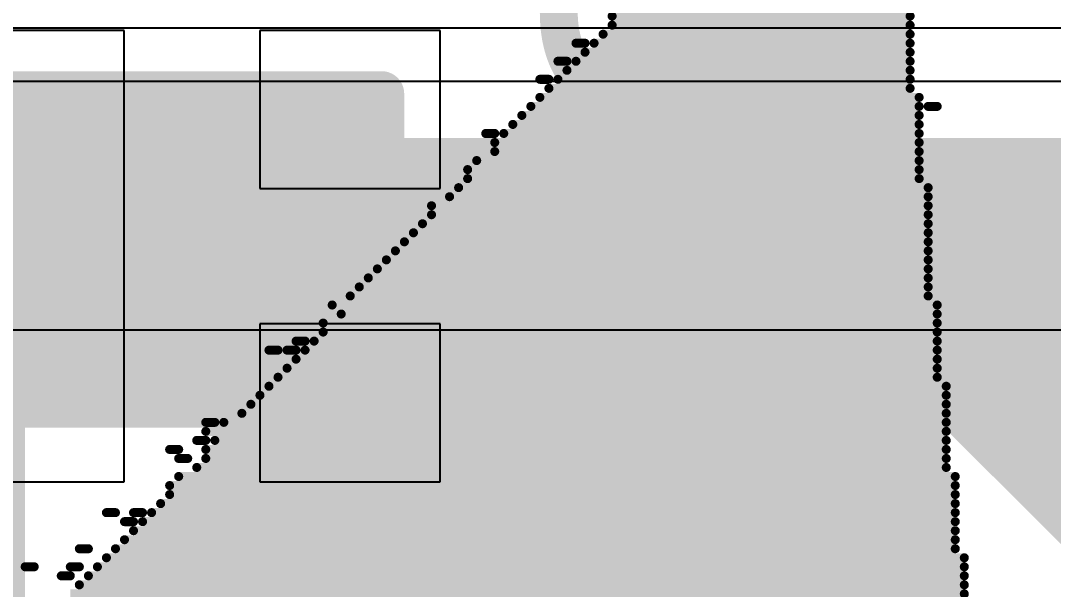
# Model space of a CAD drawing. Header units: inches. Extents: x -5 to 426, y -53 to 116.
# Drawn here: x 33.627 to 36.532, y -7.405 to -5.805 of the extents above; entities that cross this region are included whole.
import ezdxf

# ---------------------------------------------------------------- set-up
doc = ezdxf.new("R2010")
doc.units = ezdxf.units.IN
for name, color, linetype in [('Board Outline', 216, 'Continuous'), ('Bottom Layer', 5, 'Continuous'), ('Bottom Overlay', 54, 'Continuous'), ('Top Layer', 1, 'Continuous'), ('Top Overlay', 2, 'Continuous'), ('Top Paste', 8, 'Continuous'), ('Top Solder', 216, 'Continuous')]:
    doc.layers.add(name, color=color, linetype=linetype)
doc.styles.add('Arial', font='', dxfattribs={"height": 0.2})
doc.styles.get('Arial').set_extended_font_data('Arial')

# ---------------------------------------------------------------- blocks, each defined once
blk = doc.blocks.new('R___0603_51')
at = {"layer": 'Top Layer'}
for points in [[(-0.381, 0.4445), (-0.381, -0.4445), (-1.143, -0.4445), (-1.143, 0.4445)], [(1.143, 0.4445), (1.143, -0.4445), (0.381, -0.4445), (0.381, 0.4445)]]:
    blk.add_hatch(color=1, dxfattribs=at).paths.add_polyline_path(points)
at = {"layer": 'Top Paste'}
for points in [[(-0.381, 0.4445), (-0.381, -0.4445), (-1.143, -0.4445), (-1.143, 0.4445)], [(1.143, 0.4445), (1.143, -0.4445), (0.381, -0.4445), (0.381, 0.4445)]]:
    blk.add_hatch(color=8, dxfattribs=at).paths.add_polyline_path(points)
at = {"layer": 'Top Solder'}
for points in [[(-0.2794, 0.5461), (-0.2794, -0.5461), (-1.2446, -0.5461), (-1.2446, 0.5461)], [(1.2446, 0.5461), (1.2446, -0.5461), (0.2794, -0.5461), (0.2794, 0.5461)]]:
    blk.add_hatch(color=216, dxfattribs=at).paths.add_polyline_path(points)
at = {"layer": 'Top Overlay'}
for points in [[(-1.2192, 0.5334, 0.127, 0.127, 0), (-1.2192, -0.5334, 0.127, 0.127, 0)], [(-1.2192, 0.5334, 0.127, 0.127, 0), (1.2192, 0.5334, 0.127, 0.127, 0)], [(1.2192, 0.5334, 0.127, 0.127, 0), (1.2192, -0.5334, 0.127, 0.127, 0)], [(-1.2192, -0.5334, 0.127, 0.127, 0), (1.2192, -0.5334, 0.127, 0.127, 0)]]:
    blk.add_lwpolyline(points, format="xyseb", dxfattribs=at)
for points in [[(-1.25095, 0.5334, 0.0635, 0.0635, 1), (-1.18745, 0.5334, 0.0635, 0.0635, 1)], [(-1.25095, 0.5334, 0.0635, 0.0635, 1), (-1.18745, 0.5334, 0.0635, 0.0635, 1)], [(1.18745, 0.5334, 0.0635, 0.0635, 1), (1.25095, 0.5334, 0.0635, 0.0635, 1)], [(1.18745, 0.5334, 0.0635, 0.0635, 1), (1.25095, 0.5334, 0.0635, 0.0635, 1)], [(-1.25095, -0.5334, 0.0635, 0.0635, 1), (-1.18745, -0.5334, 0.0635, 0.0635, 1)], [(-1.25095, -0.5334, 0.0635, 0.0635, 1), (-1.18745, -0.5334, 0.0635, 0.0635, 1)], [(1.18745, -0.5334, 0.0635, 0.0635, 1), (1.25095, -0.5334, 0.0635, 0.0635, 1)], [(1.18745, -0.5334, 0.0635, 0.0635, 1), (1.25095, -0.5334, 0.0635, 0.0635, 1)]]:
    blk.add_lwpolyline(points, format="xyseb", close=True, dxfattribs=at)

msp = doc.modelspace()

# ---------------------------------------------------------------- linework, layer by layer
at = {"layer": 'Board Outline'}
msp.add_lwpolyline([(49.7725, 6.3481, 0.254, 0.254, -1.144567), (-0.2979, -38.4414, 0.254, 0.254, 0)], format="xyseb", dxfattribs=at)
at = {"layer": 'Bottom Layer'}
for p, q in [((32.7876, -5.8251), (37.3669, -5.8251)), ((36.7449, -5.9762), (33.1329, -5.9762)), ((33.1329, -6.6754), (36.7449, -6.6754))]:
    msp.add_line(p, q, dxfattribs=at)
msp.add_lwpolyline([(33.1329, -6.3258, 0.381, 0.381, 0), (36.7449, -6.3258, 0.381, 0.381, 0)], format="xyseb", dxfattribs=at)
at = {"layer": 'Bottom Overlay'}
for points in [[(35.2909, -5.7924, 0.0254, 0.0254, 0), (36.1291, -5.7924, 0.0254, 0.0254, 0)], [(35.2909, -5.8178, 0.0254, 0.0254, 0), (36.1291, -5.8178, 0.0254, 0.0254, 0)], [(35.2655, -5.8432, 0.0254, 0.0254, 0), (36.1291, -5.8432, 0.0254, 0.0254, 0)], [(35.1893, -5.8686, 0.0254, 0.0254, 0), (35.2147, -5.8686, 0.0254, 0.0254, 0)], [(35.2401, -5.8686, 0.0254, 0.0254, 0), (36.1291, -5.8686, 0.0254, 0.0254, 0)], [(35.2147, -5.894, 0.0254, 0.0254, 0), (36.1291, -5.894, 0.0254, 0.0254, 0)], [(35.1385, -5.9194, 0.0254, 0.0254, 0), (35.1639, -5.9194, 0.0254, 0.0254, 0)], [(35.1893, -5.9194, 0.0254, 0.0254, 0), (36.1291, -5.9194, 0.0254, 0.0254, 0)], [(35.1639, -5.9448, 0.0254, 0.0254, 0), (36.1291, -5.9448, 0.0254, 0.0254, 0)], [(35.0877, -5.9702, 0.0254, 0.0254, 0), (35.1131, -5.9702, 0.0254, 0.0254, 0)], [(35.1131, -5.9956, 0.0254, 0.0254, 0), (36.1291, -5.9956, 0.0254, 0.0254, 0)], [(35.1385, -5.9702, 0.0254, 0.0254, 0), (36.1291, -5.9702, 0.0254, 0.0254, 0)], [(35.0877, -6.021, 0.0254, 0.0254, 0), (36.1545, -6.021, 0.0254, 0.0254, 0)], [(35.0623, -6.0464, 0.0254, 0.0254, 0), (36.1545, -6.0464, 0.0254, 0.0254, 0)], [(36.1799, -6.0464, 0.0254, 0.0254, 0), (36.2053, -6.0464, 0.0254, 0.0254, 0)], [(35.0369, -6.0718, 0.0254, 0.0254, 0), (36.1545, -6.0718, 0.0254, 0.0254, 0)], [(35.0115, -6.0972, 0.0254, 0.0254, 0), (36.1545, -6.0972, 0.0254, 0.0254, 0)], [(34.9353, -6.1226, 0.0254, 0.0254, 0), (34.9607, -6.1226, 0.0254, 0.0254, 0)], [(34.9861, -6.1226, 0.0254, 0.0254, 0), (36.1545, -6.1226, 0.0254, 0.0254, 0)], [(34.9607, -6.148, 0.0254, 0.0254, 0), (36.1545, -6.148, 0.0254, 0.0254, 0)], [(34.9099, -6.1988, 0.0254, 0.0254, 0), (36.1545, -6.1988, 0.0254, 0.0254, 0)], [(34.9607, -6.1734, 0.0254, 0.0254, 0), (36.1545, -6.1734, 0.0254, 0.0254, 0)], [(34.8845, -6.2242, 0.0254, 0.0254, 0), (36.1545, -6.2242, 0.0254, 0.0254, 0)], [(34.8845, -6.2496, 0.0254, 0.0254, 0), (36.1545, -6.2496, 0.0254, 0.0254, 0)], [(34.8591, -6.275, 0.0254, 0.0254, 0), (36.1799, -6.275, 0.0254, 0.0254, 0)], [(34.8337, -6.3004, 0.0254, 0.0254, 0), (36.1799, -6.3004, 0.0254, 0.0254, 0)], [(34.7829, -6.3258, 0.0254, 0.0254, 0), (36.1799, -6.3258, 0.0254, 0.0254, 0)], [(34.7829, -6.3512, 0.0254, 0.0254, 0), (36.1799, -6.3512, 0.0254, 0.0254, 0)], [(34.7321, -6.402, 0.0254, 0.0254, 0), (36.1799, -6.402, 0.0254, 0.0254, 0)], [(34.7575, -6.3766, 0.0254, 0.0254, 0), (36.1799, -6.3766, 0.0254, 0.0254, 0)], [(34.7067, -6.4274, 0.0254, 0.0254, 0), (36.1799, -6.4274, 0.0254, 0.0254, 0)], [(34.6813, -6.4528, 0.0254, 0.0254, 0), (36.1799, -6.4528, 0.0254, 0.0254, 0)], [(34.6559, -6.4782, 0.0254, 0.0254, 0), (36.1799, -6.4782, 0.0254, 0.0254, 0)], [(34.6305, -6.5036, 0.0254, 0.0254, 0), (36.1799, -6.5036, 0.0254, 0.0254, 0)], [(34.6051, -6.529, 0.0254, 0.0254, 0), (36.1799, -6.529, 0.0254, 0.0254, 0)], [(34.5797, -6.5544, 0.0254, 0.0254, 0), (36.1799, -6.5544, 0.0254, 0.0254, 0)], [(34.5035, -6.6052, 0.0254, 0.0254, 0), (36.2053, -6.6052, 0.0254, 0.0254, 0)], [(34.5543, -6.5798, 0.0254, 0.0254, 0), (36.1799, -6.5798, 0.0254, 0.0254, 0)], [(34.5289, -6.6306, 0.0254, 0.0254, 0), (36.2053, -6.6306, 0.0254, 0.0254, 0)], [(34.4781, -6.656, 0.0254, 0.0254, 0), (36.2053, -6.656, 0.0254, 0.0254, 0)], [(34.4781, -6.6814, 0.0254, 0.0254, 0), (36.2053, -6.6814, 0.0254, 0.0254, 0)], [(34.4019, -6.7068, 0.0254, 0.0254, 0), (34.4273, -6.7068, 0.0254, 0.0254, 0)], [(34.4527, -6.7068, 0.0254, 0.0254, 0), (36.2053, -6.7068, 0.0254, 0.0254, 0)], [(34.3257, -6.7322, 0.0254, 0.0254, 0), (34.3511, -6.7322, 0.0254, 0.0254, 0)], [(34.3765, -6.7322, 0.0254, 0.0254, 0), (34.4019, -6.7322, 0.0254, 0.0254, 0)], [(34.4273, -6.7322, 0.0254, 0.0254, 0), (36.2053, -6.7322, 0.0254, 0.0254, 0)], [(34.4019, -6.7576, 0.0254, 0.0254, 0), (36.2053, -6.7576, 0.0254, 0.0254, 0)], [(34.3511, -6.8084, 0.0254, 0.0254, 0), (36.2053, -6.8084, 0.0254, 0.0254, 0)], [(34.3765, -6.783, 0.0254, 0.0254, 0), (36.2053, -6.783, 0.0254, 0.0254, 0)], [(34.3257, -6.8338, 0.0254, 0.0254, 0), (36.2307, -6.8338, 0.0254, 0.0254, 0)], [(34.3003, -6.8592, 0.0254, 0.0254, 0), (36.2307, -6.8592, 0.0254, 0.0254, 0)], [(34.2749, -6.8846, 0.0254, 0.0254, 0), (36.2307, -6.8846, 0.0254, 0.0254, 0)], [(34.2495, -6.91, 0.0254, 0.0254, 0), (36.2307, -6.91, 0.0254, 0.0254, 0)], [(34.1479, -6.9354, 0.0254, 0.0254, 0), (34.1733, -6.9354, 0.0254, 0.0254, 0)], [(34.1987, -6.9354, 0.0254, 0.0254, 0), (36.2307, -6.9354, 0.0254, 0.0254, 0)], [(34.1479, -6.9608, 0.0254, 0.0254, 0), (36.2307, -6.9608, 0.0254, 0.0254, 0)], [(34.0463, -7.0116, 0.0254, 0.0254, 0), (34.0717, -7.0116, 0.0254, 0.0254, 0)], [(34.1225, -6.9862, 0.0254, 0.0254, 0), (34.1479, -6.9862, 0.0254, 0.0254, 0)], [(34.1479, -7.0116, 0.0254, 0.0254, 0), (36.2307, -7.0116, 0.0254, 0.0254, 0)], [(34.1733, -6.9862, 0.0254, 0.0254, 0), (36.2307, -6.9862, 0.0254, 0.0254, 0)], [(34.0717, -7.037, 0.0254, 0.0254, 0), (34.0971, -7.037, 0.0254, 0.0254, 0)], [(34.1479, -7.037, 0.0254, 0.0254, 0), (36.2307, -7.037, 0.0254, 0.0254, 0)], [(34.1225, -7.0624, 0.0254, 0.0254, 0), (36.2307, -7.0624, 0.0254, 0.0254, 0)], [(34.0717, -7.0878, 0.0254, 0.0254, 0), (36.2561, -7.0878, 0.0254, 0.0254, 0)], [(34.0463, -7.1132, 0.0254, 0.0254, 0), (36.2561, -7.1132, 0.0254, 0.0254, 0)], [(34.0463, -7.1386, 0.0254, 0.0254, 0), (36.2561, -7.1386, 0.0254, 0.0254, 0)], [(34.0209, -7.164, 0.0254, 0.0254, 0), (36.2561, -7.164, 0.0254, 0.0254, 0)], [(33.8685, -7.1894, 0.0254, 0.0254, 0), (33.8939, -7.1894, 0.0254, 0.0254, 0)], [(33.9193, -7.2148, 0.0254, 0.0254, 0), (33.9447, -7.2148, 0.0254, 0.0254, 0)], [(33.9447, -7.1894, 0.0254, 0.0254, 0), (33.9701, -7.1894, 0.0254, 0.0254, 0)], [(33.9701, -7.2148, 0.0254, 0.0254, 0), (36.2561, -7.2148, 0.0254, 0.0254, 0)], [(33.9955, -7.1894, 0.0254, 0.0254, 0), (36.2561, -7.1894, 0.0254, 0.0254, 0)], [(33.9447, -7.2402, 0.0254, 0.0254, 0), (36.2561, -7.2402, 0.0254, 0.0254, 0)], [(33.9193, -7.2656, 0.0254, 0.0254, 0), (36.2561, -7.2656, 0.0254, 0.0254, 0)], [(33.7923, -7.291, 0.0254, 0.0254, 0), (33.8177, -7.291, 0.0254, 0.0254, 0)], [(33.8939, -7.291, 0.0254, 0.0254, 0), (36.2561, -7.291, 0.0254, 0.0254, 0)], [(33.8685, -7.3164, 0.0254, 0.0254, 0), (36.2815, -7.3164, 0.0254, 0.0254, 0)], [(33.6399, -7.3418, 0.0254, 0.0254, 0), (33.6653, -7.3418, 0.0254, 0.0254, 0)], [(33.7669, -7.3418, 0.0254, 0.0254, 0), (33.7923, -7.3418, 0.0254, 0.0254, 0)], [(33.8431, -7.3418, 0.0254, 0.0254, 0), (36.2815, -7.3418, 0.0254, 0.0254, 0)], [(33.7415, -7.3672, 0.0254, 0.0254, 0), (33.7669, -7.3672, 0.0254, 0.0254, 0)], [(33.8177, -7.3672, 0.0254, 0.0254, 0), (36.2815, -7.3672, 0.0254, 0.0254, 0)], [(33.7669, -7.418, 0.0254, 0.0254, 0), (36.2815, -7.418, 0.0254, 0.0254, 0)], [(33.7923, -7.3926, 0.0254, 0.0254, 0), (36.2815, -7.3926, 0.0254, 0.0254, 0)]]:
    msp.add_lwpolyline(points, format="xyseb", dxfattribs=at)
for points in [[(35.2845, -5.7924, 0.0127, 0.0127, 1), (35.2972, -5.7924, 0.0127, 0.0127, 1)], [(36.1227, -5.7924, 0.0127, 0.0127, 1), (36.1354, -5.7924, 0.0127, 0.0127, 1)], [(35.2845, -5.8178, 0.0127, 0.0127, 1), (35.2972, -5.8178, 0.0127, 0.0127, 1)], [(36.1227, -5.8178, 0.0127, 0.0127, 1), (36.1354, -5.8178, 0.0127, 0.0127, 1)], [(35.2591, -5.8432, 0.0127, 0.0127, 1), (35.2718, -5.8432, 0.0127, 0.0127, 1)], [(36.1227, -5.8432, 0.0127, 0.0127, 1), (36.1354, -5.8432, 0.0127, 0.0127, 1)], [(35.1829, -5.8686, 0.0127, 0.0127, 1), (35.1956, -5.8686, 0.0127, 0.0127, 1)], [(35.2083, -5.8686, 0.0127, 0.0127, 1), (35.221, -5.8686, 0.0127, 0.0127, 1)], [(35.2337, -5.8686, 0.0127, 0.0127, 1), (35.2464, -5.8686, 0.0127, 0.0127, 1)], [(36.1227, -5.8686, 0.0127, 0.0127, 1), (36.1354, -5.8686, 0.0127, 0.0127, 1)], [(35.2083, -5.894, 0.0127, 0.0127, 1), (35.221, -5.894, 0.0127, 0.0127, 1)], [(36.1227, -5.894, 0.0127, 0.0127, 1), (36.1354, -5.894, 0.0127, 0.0127, 1)], [(35.1321, -5.9194, 0.0127, 0.0127, 1), (35.1448, -5.9194, 0.0127, 0.0127, 1)], [(35.1575, -5.9194, 0.0127, 0.0127, 1), (35.1702, -5.9194, 0.0127, 0.0127, 1)], [(35.1829, -5.9194, 0.0127, 0.0127, 1), (35.1956, -5.9194, 0.0127, 0.0127, 1)], [(36.1227, -5.9194, 0.0127, 0.0127, 1), (36.1354, -5.9194, 0.0127, 0.0127, 1)], [(35.1575, -5.9448, 0.0127, 0.0127, 1), (35.1702, -5.9448, 0.0127, 0.0127, 1)], [(36.1227, -5.9448, 0.0127, 0.0127, 1), (36.1354, -5.9448, 0.0127, 0.0127, 1)], [(35.0813, -5.9702, 0.0127, 0.0127, 1), (35.094, -5.9702, 0.0127, 0.0127, 1)], [(35.1067, -5.9702, 0.0127, 0.0127, 1), (35.1194, -5.9702, 0.0127, 0.0127, 1)], [(35.1067, -5.9956, 0.0127, 0.0127, 1), (35.1194, -5.9956, 0.0127, 0.0127, 1)], [(35.1321, -5.9702, 0.0127, 0.0127, 1), (35.1448, -5.9702, 0.0127, 0.0127, 1)], [(36.1227, -5.9702, 0.0127, 0.0127, 1), (36.1354, -5.9702, 0.0127, 0.0127, 1)], [(36.1227, -5.9956, 0.0127, 0.0127, 1), (36.1354, -5.9956, 0.0127, 0.0127, 1)], [(35.0813, -6.021, 0.0127, 0.0127, 1), (35.094, -6.021, 0.0127, 0.0127, 1)], [(36.1481, -6.021, 0.0127, 0.0127, 1), (36.1608, -6.021, 0.0127, 0.0127, 1)], [(35.0559, -6.0464, 0.0127, 0.0127, 1), (35.0686, -6.0464, 0.0127, 0.0127, 1)], [(36.1481, -6.0464, 0.0127, 0.0127, 1), (36.1608, -6.0464, 0.0127, 0.0127, 1)], [(36.1735, -6.0464, 0.0127, 0.0127, 1), (36.1862, -6.0464, 0.0127, 0.0127, 1)], [(36.1989, -6.0464, 0.0127, 0.0127, 1), (36.2116, -6.0464, 0.0127, 0.0127, 1)], [(35.0305, -6.0718, 0.0127, 0.0127, 1), (35.0432, -6.0718, 0.0127, 0.0127, 1)], [(36.1481, -6.0718, 0.0127, 0.0127, 1), (36.1608, -6.0718, 0.0127, 0.0127, 1)], [(35.0051, -6.0972, 0.0127, 0.0127, 1), (35.0178, -6.0972, 0.0127, 0.0127, 1)], [(36.1481, -6.0972, 0.0127, 0.0127, 1), (36.1608, -6.0972, 0.0127, 0.0127, 1)], [(34.9289, -6.1226, 0.0127, 0.0127, 1), (34.9416, -6.1226, 0.0127, 0.0127, 1)], [(34.9543, -6.1226, 0.0127, 0.0127, 1), (34.967, -6.1226, 0.0127, 0.0127, 1)], [(34.9797, -6.1226, 0.0127, 0.0127, 1), (34.9924, -6.1226, 0.0127, 0.0127, 1)], [(36.1481, -6.1226, 0.0127, 0.0127, 1), (36.1608, -6.1226, 0.0127, 0.0127, 1)], [(34.9543, -6.148, 0.0127, 0.0127, 1), (34.967, -6.148, 0.0127, 0.0127, 1)], [(36.1481, -6.148, 0.0127, 0.0127, 1), (36.1608, -6.148, 0.0127, 0.0127, 1)], [(34.9035, -6.1988, 0.0127, 0.0127, 1), (34.9162, -6.1988, 0.0127, 0.0127, 1)], [(34.9543, -6.1734, 0.0127, 0.0127, 1), (34.967, -6.1734, 0.0127, 0.0127, 1)], [(36.1481, -6.1734, 0.0127, 0.0127, 1), (36.1608, -6.1734, 0.0127, 0.0127, 1)], [(36.1481, -6.1988, 0.0127, 0.0127, 1), (36.1608, -6.1988, 0.0127, 0.0127, 1)], [(34.8781, -6.2242, 0.0127, 0.0127, 1), (34.8908, -6.2242, 0.0127, 0.0127, 1)], [(36.1481, -6.2242, 0.0127, 0.0127, 1), (36.1608, -6.2242, 0.0127, 0.0127, 1)], [(34.8781, -6.2496, 0.0127, 0.0127, 1), (34.8908, -6.2496, 0.0127, 0.0127, 1)], [(36.1481, -6.2496, 0.0127, 0.0127, 1), (36.1608, -6.2496, 0.0127, 0.0127, 1)], [(34.8527, -6.275, 0.0127, 0.0127, 1), (34.8654, -6.275, 0.0127, 0.0127, 1)], [(36.1735, -6.275, 0.0127, 0.0127, 1), (36.1862, -6.275, 0.0127, 0.0127, 1)], [(34.8273, -6.3004, 0.0127, 0.0127, 1), (34.84, -6.3004, 0.0127, 0.0127, 1)], [(36.1735, -6.3004, 0.0127, 0.0127, 1), (36.1862, -6.3004, 0.0127, 0.0127, 1)], [(34.7765, -6.3258, 0.0127, 0.0127, 1), (34.7892, -6.3258, 0.0127, 0.0127, 1)], [(36.1735, -6.3258, 0.0127, 0.0127, 1), (36.1862, -6.3258, 0.0127, 0.0127, 1)], [(34.7765, -6.3512, 0.0127, 0.0127, 1), (34.7892, -6.3512, 0.0127, 0.0127, 1)], [(36.1735, -6.3512, 0.0127, 0.0127, 1), (36.1862, -6.3512, 0.0127, 0.0127, 1)], [(34.7257, -6.402, 0.0127, 0.0127, 1), (34.7384, -6.402, 0.0127, 0.0127, 1)], [(34.7511, -6.3766, 0.0127, 0.0127, 1), (34.7638, -6.3766, 0.0127, 0.0127, 1)], [(36.1735, -6.3766, 0.0127, 0.0127, 1), (36.1862, -6.3766, 0.0127, 0.0127, 1)], [(36.1735, -6.402, 0.0127, 0.0127, 1), (36.1862, -6.402, 0.0127, 0.0127, 1)], [(34.7003, -6.4274, 0.0127, 0.0127, 1), (34.713, -6.4274, 0.0127, 0.0127, 1)], [(36.1735, -6.4274, 0.0127, 0.0127, 1), (36.1862, -6.4274, 0.0127, 0.0127, 1)], [(34.6749, -6.4528, 0.0127, 0.0127, 1), (34.6876, -6.4528, 0.0127, 0.0127, 1)], [(36.1735, -6.4528, 0.0127, 0.0127, 1), (36.1862, -6.4528, 0.0127, 0.0127, 1)], [(34.6495, -6.4782, 0.0127, 0.0127, 1), (34.6622, -6.4782, 0.0127, 0.0127, 1)], [(36.1735, -6.4782, 0.0127, 0.0127, 1), (36.1862, -6.4782, 0.0127, 0.0127, 1)], [(34.6241, -6.5036, 0.0127, 0.0127, 1), (34.6368, -6.5036, 0.0127, 0.0127, 1)], [(36.1735, -6.5036, 0.0127, 0.0127, 1), (36.1862, -6.5036, 0.0127, 0.0127, 1)], [(34.5987, -6.529, 0.0127, 0.0127, 1), (34.6114, -6.529, 0.0127, 0.0127, 1)], [(36.1735, -6.529, 0.0127, 0.0127, 1), (36.1862, -6.529, 0.0127, 0.0127, 1)], [(34.5733, -6.5544, 0.0127, 0.0127, 1), (34.586, -6.5544, 0.0127, 0.0127, 1)], [(36.1735, -6.5544, 0.0127, 0.0127, 1), (36.1862, -6.5544, 0.0127, 0.0127, 1)], [(34.4971, -6.6052, 0.0127, 0.0127, 1), (34.5098, -6.6052, 0.0127, 0.0127, 1)], [(34.5479, -6.5798, 0.0127, 0.0127, 1), (34.5606, -6.5798, 0.0127, 0.0127, 1)], [(36.1735, -6.5798, 0.0127, 0.0127, 1), (36.1862, -6.5798, 0.0127, 0.0127, 1)], [(36.1989, -6.6052, 0.0127, 0.0127, 1), (36.2116, -6.6052, 0.0127, 0.0127, 1)], [(34.5225, -6.6306, 0.0127, 0.0127, 1), (34.5352, -6.6306, 0.0127, 0.0127, 1)], [(36.1989, -6.6306, 0.0127, 0.0127, 1), (36.2116, -6.6306, 0.0127, 0.0127, 1)], [(34.4717, -6.656, 0.0127, 0.0127, 1), (34.4844, -6.656, 0.0127, 0.0127, 1)], [(36.1989, -6.656, 0.0127, 0.0127, 1), (36.2116, -6.656, 0.0127, 0.0127, 1)], [(34.4717, -6.6814, 0.0127, 0.0127, 1), (34.4844, -6.6814, 0.0127, 0.0127, 1)], [(36.1989, -6.6814, 0.0127, 0.0127, 1), (36.2116, -6.6814, 0.0127, 0.0127, 1)], [(34.3955, -6.7068, 0.0127, 0.0127, 1), (34.4082, -6.7068, 0.0127, 0.0127, 1)], [(34.4209, -6.7068, 0.0127, 0.0127, 1), (34.4336, -6.7068, 0.0127, 0.0127, 1)], [(34.4463, -6.7068, 0.0127, 0.0127, 1), (34.459, -6.7068, 0.0127, 0.0127, 1)], [(36.1989, -6.7068, 0.0127, 0.0127, 1), (36.2116, -6.7068, 0.0127, 0.0127, 1)], [(34.3193, -6.7322, 0.0127, 0.0127, 1), (34.332, -6.7322, 0.0127, 0.0127, 1)], [(34.3447, -6.7322, 0.0127, 0.0127, 1), (34.3574, -6.7322, 0.0127, 0.0127, 1)], [(34.3701, -6.7322, 0.0127, 0.0127, 1), (34.3828, -6.7322, 0.0127, 0.0127, 1)], [(34.3955, -6.7322, 0.0127, 0.0127, 1), (34.4082, -6.7322, 0.0127, 0.0127, 1)], [(34.4209, -6.7322, 0.0127, 0.0127, 1), (34.4336, -6.7322, 0.0127, 0.0127, 1)], [(36.1989, -6.7322, 0.0127, 0.0127, 1), (36.2116, -6.7322, 0.0127, 0.0127, 1)], [(34.3955, -6.7576, 0.0127, 0.0127, 1), (34.4082, -6.7576, 0.0127, 0.0127, 1)], [(36.1989, -6.7576, 0.0127, 0.0127, 1), (36.2116, -6.7576, 0.0127, 0.0127, 1)], [(34.3447, -6.8084, 0.0127, 0.0127, 1), (34.3574, -6.8084, 0.0127, 0.0127, 1)], [(34.3701, -6.783, 0.0127, 0.0127, 1), (34.3828, -6.783, 0.0127, 0.0127, 1)], [(36.1989, -6.783, 0.0127, 0.0127, 1), (36.2116, -6.783, 0.0127, 0.0127, 1)], [(36.1989, -6.8084, 0.0127, 0.0127, 1), (36.2116, -6.8084, 0.0127, 0.0127, 1)], [(34.3193, -6.8338, 0.0127, 0.0127, 1), (34.332, -6.8338, 0.0127, 0.0127, 1)], [(36.2243, -6.8338, 0.0127, 0.0127, 1), (36.237, -6.8338, 0.0127, 0.0127, 1)], [(34.2939, -6.8592, 0.0127, 0.0127, 1), (34.3066, -6.8592, 0.0127, 0.0127, 1)], [(36.2243, -6.8592, 0.0127, 0.0127, 1), (36.237, -6.8592, 0.0127, 0.0127, 1)], [(34.2685, -6.8846, 0.0127, 0.0127, 1), (34.2812, -6.8846, 0.0127, 0.0127, 1)], [(36.2243, -6.8846, 0.0127, 0.0127, 1), (36.237, -6.8846, 0.0127, 0.0127, 1)], [(34.2431, -6.91, 0.0127, 0.0127, 1), (34.2558, -6.91, 0.0127, 0.0127, 1)], [(36.2243, -6.91, 0.0127, 0.0127, 1), (36.237, -6.91, 0.0127, 0.0127, 1)], [(34.1415, -6.9354, 0.0127, 0.0127, 1), (34.1542, -6.9354, 0.0127, 0.0127, 1)], [(34.1669, -6.9354, 0.0127, 0.0127, 1), (34.1796, -6.9354, 0.0127, 0.0127, 1)], [(34.1923, -6.9354, 0.0127, 0.0127, 1), (34.205, -6.9354, 0.0127, 0.0127, 1)], [(36.2243, -6.9354, 0.0127, 0.0127, 1), (36.237, -6.9354, 0.0127, 0.0127, 1)], [(34.1415, -6.9608, 0.0127, 0.0127, 1), (34.1542, -6.9608, 0.0127, 0.0127, 1)], [(36.2243, -6.9608, 0.0127, 0.0127, 1), (36.237, -6.9608, 0.0127, 0.0127, 1)], [(34.0399, -7.0116, 0.0127, 0.0127, 1), (34.0526, -7.0116, 0.0127, 0.0127, 1)], [(34.0653, -7.0116, 0.0127, 0.0127, 1), (34.078, -7.0116, 0.0127, 0.0127, 1)], [(34.1161, -6.9862, 0.0127, 0.0127, 1), (34.1288, -6.9862, 0.0127, 0.0127, 1)], [(34.1415, -6.9862, 0.0127, 0.0127, 1), (34.1542, -6.9862, 0.0127, 0.0127, 1)], [(34.1415, -7.0116, 0.0127, 0.0127, 1), (34.1542, -7.0116, 0.0127, 0.0127, 1)], [(34.1669, -6.9862, 0.0127, 0.0127, 1), (34.1796, -6.9862, 0.0127, 0.0127, 1)], [(36.2243, -6.9862, 0.0127, 0.0127, 1), (36.237, -6.9862, 0.0127, 0.0127, 1)], [(36.2243, -7.0116, 0.0127, 0.0127, 1), (36.237, -7.0116, 0.0127, 0.0127, 1)], [(34.0653, -7.037, 0.0127, 0.0127, 1), (34.078, -7.037, 0.0127, 0.0127, 1)], [(34.0907, -7.037, 0.0127, 0.0127, 1), (34.1034, -7.037, 0.0127, 0.0127, 1)], [(34.1415, -7.037, 0.0127, 0.0127, 1), (34.1542, -7.037, 0.0127, 0.0127, 1)], [(36.2243, -7.037, 0.0127, 0.0127, 1), (36.237, -7.037, 0.0127, 0.0127, 1)], [(34.1161, -7.0624, 0.0127, 0.0127, 1), (34.1288, -7.0624, 0.0127, 0.0127, 1)], [(36.2243, -7.0624, 0.0127, 0.0127, 1), (36.237, -7.0624, 0.0127, 0.0127, 1)], [(34.0653, -7.0878, 0.0127, 0.0127, 1), (34.078, -7.0878, 0.0127, 0.0127, 1)], [(36.2497, -7.0878, 0.0127, 0.0127, 1), (36.2624, -7.0878, 0.0127, 0.0127, 1)], [(34.0399, -7.1132, 0.0127, 0.0127, 1), (34.0526, -7.1132, 0.0127, 0.0127, 1)], [(36.2497, -7.1132, 0.0127, 0.0127, 1), (36.2624, -7.1132, 0.0127, 0.0127, 1)], [(34.0399, -7.1386, 0.0127, 0.0127, 1), (34.0526, -7.1386, 0.0127, 0.0127, 1)], [(36.2497, -7.1386, 0.0127, 0.0127, 1), (36.2624, -7.1386, 0.0127, 0.0127, 1)], [(34.0145, -7.164, 0.0127, 0.0127, 1), (34.0272, -7.164, 0.0127, 0.0127, 1)], [(36.2497, -7.164, 0.0127, 0.0127, 1), (36.2624, -7.164, 0.0127, 0.0127, 1)], [(33.8621, -7.1894, 0.0127, 0.0127, 1), (33.8748, -7.1894, 0.0127, 0.0127, 1)], [(33.8875, -7.1894, 0.0127, 0.0127, 1), (33.9002, -7.1894, 0.0127, 0.0127, 1)], [(33.9129, -7.2148, 0.0127, 0.0127, 1), (33.9256, -7.2148, 0.0127, 0.0127, 1)], [(33.9383, -7.1894, 0.0127, 0.0127, 1), (33.951, -7.1894, 0.0127, 0.0127, 1)], [(33.9383, -7.2148, 0.0127, 0.0127, 1), (33.951, -7.2148, 0.0127, 0.0127, 1)], [(33.9637, -7.1894, 0.0127, 0.0127, 1), (33.9764, -7.1894, 0.0127, 0.0127, 1)], [(33.9637, -7.2148, 0.0127, 0.0127, 1), (33.9764, -7.2148, 0.0127, 0.0127, 1)], [(33.9891, -7.1894, 0.0127, 0.0127, 1), (34.0018, -7.1894, 0.0127, 0.0127, 1)], [(36.2497, -7.1894, 0.0127, 0.0127, 1), (36.2624, -7.1894, 0.0127, 0.0127, 1)], [(36.2497, -7.2148, 0.0127, 0.0127, 1), (36.2624, -7.2148, 0.0127, 0.0127, 1)], [(33.9383, -7.2402, 0.0127, 0.0127, 1), (33.951, -7.2402, 0.0127, 0.0127, 1)], [(36.2497, -7.2402, 0.0127, 0.0127, 1), (36.2624, -7.2402, 0.0127, 0.0127, 1)], [(33.9129, -7.2656, 0.0127, 0.0127, 1), (33.9256, -7.2656, 0.0127, 0.0127, 1)], [(36.2497, -7.2656, 0.0127, 0.0127, 1), (36.2624, -7.2656, 0.0127, 0.0127, 1)], [(33.7859, -7.291, 0.0127, 0.0127, 1), (33.7986, -7.291, 0.0127, 0.0127, 1)], [(33.8113, -7.291, 0.0127, 0.0127, 1), (33.824, -7.291, 0.0127, 0.0127, 1)], [(33.8875, -7.291, 0.0127, 0.0127, 1), (33.9002, -7.291, 0.0127, 0.0127, 1)], [(36.2497, -7.291, 0.0127, 0.0127, 1), (36.2624, -7.291, 0.0127, 0.0127, 1)], [(33.8621, -7.3164, 0.0127, 0.0127, 1), (33.8748, -7.3164, 0.0127, 0.0127, 1)], [(36.2751, -7.3164, 0.0127, 0.0127, 1), (36.2878, -7.3164, 0.0127, 0.0127, 1)], [(33.6335, -7.3418, 0.0127, 0.0127, 1), (33.6462, -7.3418, 0.0127, 0.0127, 1)], [(33.6589, -7.3418, 0.0127, 0.0127, 1), (33.6716, -7.3418, 0.0127, 0.0127, 1)], [(33.7605, -7.3418, 0.0127, 0.0127, 1), (33.7732, -7.3418, 0.0127, 0.0127, 1)], [(33.7859, -7.3418, 0.0127, 0.0127, 1), (33.7986, -7.3418, 0.0127, 0.0127, 1)], [(33.8367, -7.3418, 0.0127, 0.0127, 1), (33.8494, -7.3418, 0.0127, 0.0127, 1)], [(36.2751, -7.3418, 0.0127, 0.0127, 1), (36.2878, -7.3418, 0.0127, 0.0127, 1)], [(33.7351, -7.3672, 0.0127, 0.0127, 1), (33.7478, -7.3672, 0.0127, 0.0127, 1)], [(33.7605, -7.3672, 0.0127, 0.0127, 1), (33.7732, -7.3672, 0.0127, 0.0127, 1)], [(33.8113, -7.3672, 0.0127, 0.0127, 1), (33.824, -7.3672, 0.0127, 0.0127, 1)], [(36.2751, -7.3672, 0.0127, 0.0127, 1), (36.2878, -7.3672, 0.0127, 0.0127, 1)], [(33.7859, -7.3926, 0.0127, 0.0127, 1), (33.7986, -7.3926, 0.0127, 0.0127, 1)], [(36.2751, -7.3926, 0.0127, 0.0127, 1), (36.2878, -7.3926, 0.0127, 0.0127, 1)], [(36.2751, -7.418, 0.0127, 0.0127, 1), (36.2878, -7.418, 0.0127, 0.0127, 1)]]:
    msp.add_lwpolyline(points, format="xyseb", close=True, dxfattribs=at)
at = {"layer": 'Top Layer'}
for p, q in [((33.9186, -5.833), (33.4612, -5.833)), ((33.9186, -6.468), (33.9186, -5.833)), ((34.8076, -5.833), (34.2996, -5.833)), ((34.2996, -5.833), (34.2996, -6.2775)), ((34.8076, -6.2775), (34.8076, -5.833)), ((34.2996, -6.2775), (34.8076, -6.2775)), ((33.9186, -7.103), (33.9186, -6.468)), ((34.8076, -6.6585), (34.2996, -6.6585)), ((34.2996, -6.6585), (34.2996, -7.103)), ((34.8076, -7.103), (34.8076, -6.6585)), ((33.4612, -7.103), (33.9186, -7.103)), ((34.2996, -7.103), (34.8076, -7.103))]:
    msp.add_line(p, q, dxfattribs=at)
for points in [[(33.9821, -6.4045, 0.635, 0.635, 0), (34.0456, -6.468, 0.635, 0.635, 0)], [(34.0456, -6.468, 0.635, 0.635, 0), (36.1919, -6.468, 0.635, 0.635, 0)], [(36.1919, -6.468, 0.635, 0.635, 0), (36.9539, -7.23, 0.635, 0.635, 0)]]:
    msp.add_lwpolyline(points, format="xyseb", dxfattribs=at)
for points in [[(33.8233, -6.4045, 0.3175, 0.3175, 1), (34.1408, -6.4045, 0.3175, 0.3175, 1)], [(33.8868, -6.468, 0.3175, 0.3175, 1), (34.2043, -6.468, 0.3175, 0.3175, 1)], [(33.8868, -6.468, 0.3175, 0.3175, 1), (34.2043, -6.468, 0.3175, 0.3175, 1)], [(36.0331, -6.468, 0.3175, 0.3175, 1), (36.3506, -6.468, 0.3175, 0.3175, 1)], [(36.0331, -6.468, 0.3175, 0.3175, 1), (36.3506, -6.468, 0.3175, 0.3175, 1)]]:
    msp.add_lwpolyline(points, format="xyseb", close=True, dxfattribs=at)

# ---------------------------------------------------------------- block references
at = {"rotation": 90}
msp.add_blockref('R___0603_51', (34.1091, -7.23), dxfattribs=at)

# ---------------------------------------------------------------- texts
at = {"layer": 'Top Overlay', "style": 'Arial'}
msp.add_text('R39', height=1.016, rotation=90, dxfattribs=at).set_placement((36.1186, -7.1962))

doc.saveas('drawing.dxf')
